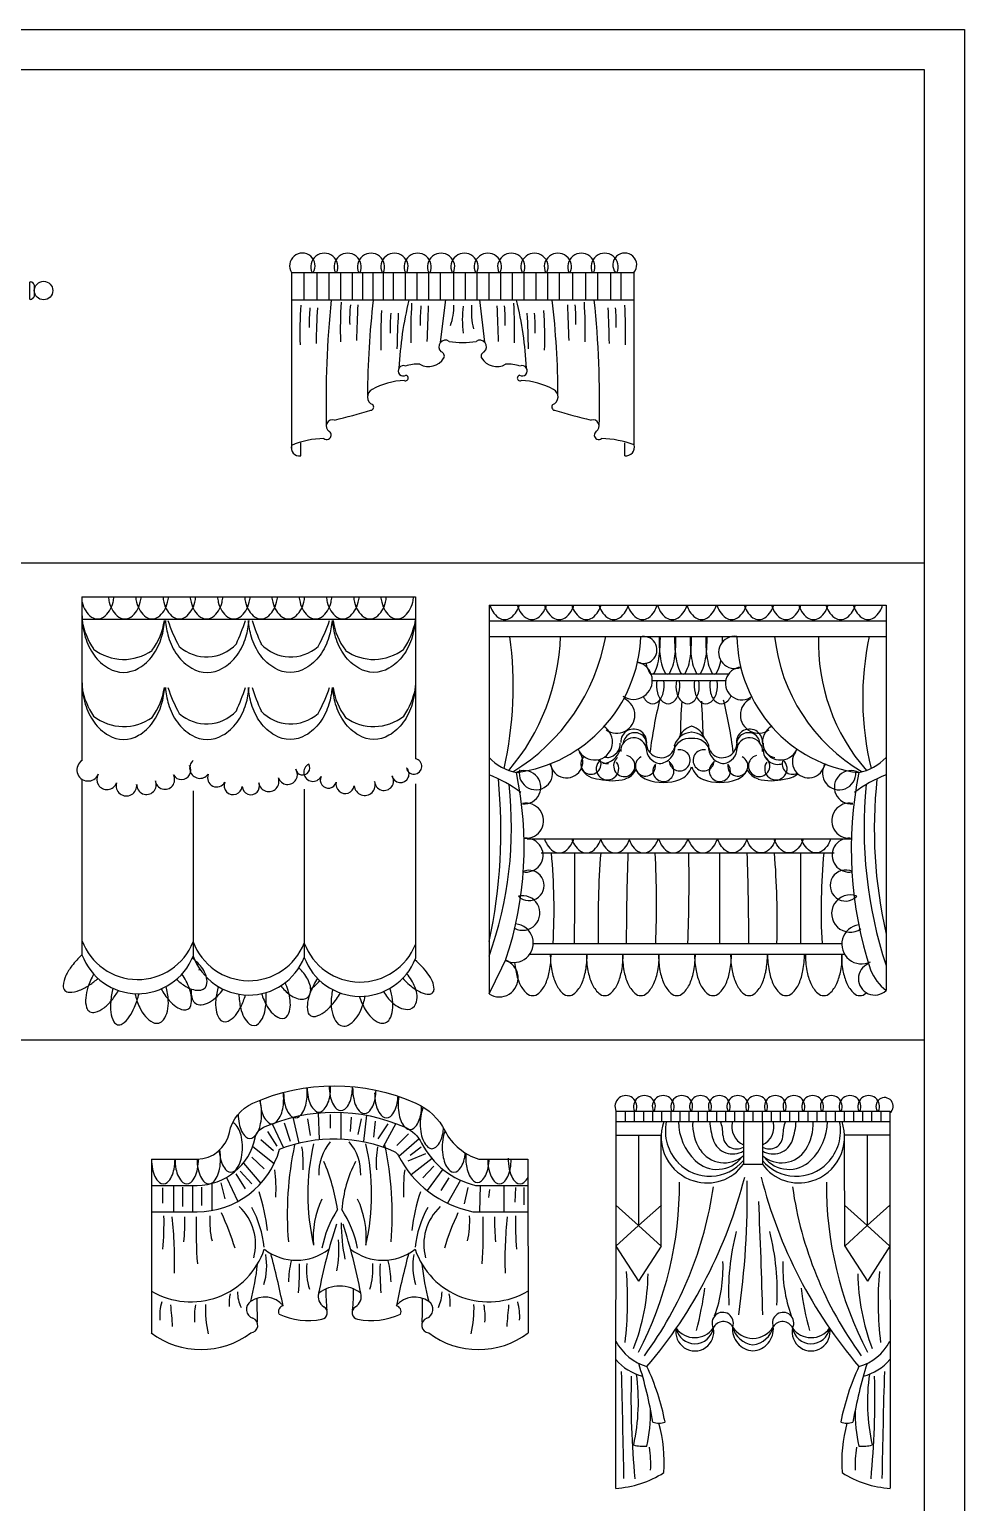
# Model space of a CAD drawing. Header units: inches. Extents: x 10 to 52.5, y 12.6 to 37.4.
# Drawn here: x 44.69 to 52.53, y 25.02 to 37.37 of the extents above; entities that cross this region are included whole.
import ezdxf

# ---------------------------------------------------------------- set-up
doc = ezdxf.new("R2010")
doc.units = ezdxf.units.IN
doc.header["$MEASUREMENT"] = 0
for name, color, linetype in [('02', 2, 'Continuous'), ('4', 4, 'Continuous'), ('kadrbm', 4, 'Continuous')]:
    doc.layers.add(name, color=color, linetype=linetype)

# ---------------------------------------------------------------- blocks, each defined once
blk = doc.blocks.new('kadrbm')
at = {"layer": 'kadrbm', "color": 4}
blk.add_lwpolyline([(0, 0), (0, 24.797), (21, 24.797), (21, 0), (0, 0)], close=True, dxfattribs=at)
blk.add_lwpolyline([(20.663, 0.326), (20.663, 24.46), (0.337, 24.46), (0.337, 0.326), (20.663, 0.326)], dxfattribs=at)

msp = doc.modelspace()

# ---------------------------------------------------------------- linework, layer by layer
at = {"layer": '02'}
for p, q in [((46.987, 35.335), (46.987, 35.105)), ((47.097, 35.335), (47.097, 35.105)), ((47.196, 35.335), (47.196, 35.105)), ((47.294, 35.335), (47.294, 35.105)), ((47.393, 35.335), (47.393, 35.105)), ((47.479, 35.335), (47.479, 35.105)), ((47.565, 35.335), (47.565, 35.105)), ((47.651, 35.335), (47.651, 35.105)), ((47.737, 35.335), (47.737, 35.105)), ((47.836, 35.335), (47.836, 35.105)), ((47.934, 35.335), (47.934, 35.105)), ((48.033, 35.335), (48.033, 35.105)), ((48.131, 35.335), (48.131, 35.105)), ((48.242, 35.335), (48.242, 35.105)), ((48.341, 35.335), (48.341, 35.105)), ((48.439, 35.335), (48.439, 35.105)), ((48.538, 35.335), (48.538, 35.105)), ((48.636, 35.335), (48.636, 35.105)), ((48.734, 35.335), (48.734, 35.105)), ((48.833, 35.335), (48.833, 35.105)), ((48.931, 35.335), (48.931, 35.105)), ((49.03, 35.335), (49.03, 35.105)), ((49.128, 35.335), (49.128, 35.105)), ((49.239, 35.335), (49.239, 35.105)), ((49.35, 35.335), (49.35, 35.105)), ((49.448, 35.335), (49.448, 35.105)), ((49.559, 35.335), (49.559, 35.105)), ((49.645, 35.335), (49.645, 35.105)), ((44.687, 35.258), (44.687, 35.108)), ((44.722, 35.24), (44.706, 35.254)), ((44.726, 35.231), (44.726, 35.135)), ((44.722, 35.126), (44.706, 35.112)), ((46.884, 35.105), (49.755, 35.105)), ((48.134, 34.75), (48.177, 35.105)), ((48.505, 34.75), (48.462, 35.105)), ((45.127, 32.43), (47.923, 32.43)), ((48.541, 32.414), (51.869, 32.414)), ((48.541, 32.284), (51.869, 32.284)), ((49.904, 31.914), (50.524, 31.914)), ((46.059, 30.99), (46.059, 29.604)), ((46.991, 31.004), (46.991, 29.593)), ((48.859, 30.588), (51.578, 30.588)), ((48.976, 30.469), (51.434, 30.469)), ((50.471, 30.469), (50.471, 29.708)), ((48.883, 29.621), (51.52, 29.621)), ((47.108, 28.288), (47.117, 28.066)), ((47.298, 28.293), (47.298, 28.072)), ((49.68, 28.303), (49.68, 28.216)), ((49.757, 28.303), (49.757, 28.216)), ((49.834, 28.303), (49.834, 28.216)), ((49.91, 28.303), (49.91, 28.216)), ((49.987, 28.303), (49.987, 28.216)), ((50.063, 28.303), (50.063, 28.216)), ((50.14, 28.303), (50.14, 28.216)), ((50.216, 28.303), (50.216, 28.216)), ((50.293, 28.303), (50.293, 28.216)), ((50.37, 28.303), (50.37, 28.216)), ((50.446, 28.303), (50.446, 28.216)), ((50.523, 28.303), (50.523, 28.216)), ((50.599, 28.303), (50.599, 28.216)), ((50.676, 28.303), (50.676, 28.216)), ((50.752, 28.303), (50.752, 28.216)), ((50.829, 28.303), (50.829, 28.216)), ((50.906, 28.303), (50.906, 28.216)), ((50.982, 28.303), (50.982, 28.216)), ((51.059, 28.303), (51.059, 28.216)), ((51.135, 28.303), (51.135, 28.216)), ((51.212, 28.303), (51.212, 28.216)), ((51.288, 28.303), (51.288, 28.216)), ((51.365, 28.303), (51.365, 28.216)), ((51.442, 28.303), (51.442, 28.216)), ((51.518, 28.303), (51.518, 28.216)), ((51.595, 28.303), (51.595, 28.216)), ((51.671, 28.303), (51.671, 28.216)), ((51.748, 28.303), (51.748, 28.216)), ((51.824, 28.303), (51.824, 28.216)), ((46.722, 28.198), (46.816, 27.996)), ((46.823, 28.204), (46.872, 28.051)), ((46.895, 28.252), (46.945, 28.036)), ((47.019, 28.239), (47.04, 28.1)), ((47.208, 28.274), (47.208, 28.162)), ((47.383, 28.253), (47.376, 28.134)), ((47.467, 28.239), (47.439, 28.107)), ((47.513, 28.269), (47.488, 28.048)), ((47.586, 28.218), (47.572, 28.086)), ((47.691, 28.197), (47.607, 28.072)), ((47.759, 28.199), (47.651, 28.003)), ((49.604, 28.216), (51.901, 28.216)), ((50.673, 28.216), (50.673, 27.859)), ((50.832, 28.216), (50.832, 27.859)), ((46.627, 28.065), (46.732, 27.974)), ((46.683, 28.134), (46.76, 28.009)), ((47.866, 28.113), (47.768, 28.016)), ((47.954, 28.071), (47.784, 27.922)), ((49.604, 28.102), (49.984, 28.102)), ((49.794, 28.102), (49.794, 27.344)), ((49.983, 27.171), (49.984, 28.102)), ((51.522, 27.171), (51.521, 28.102)), ((51.901, 28.102), (51.521, 28.102)), ((51.711, 28.102), (51.711, 27.344)), ((46.55, 27.918), (46.655, 27.82)), ((46.559, 28.008), (46.738, 27.864)), ((48.006, 27.946), (47.859, 27.883)), ((47.971, 28.002), (47.88, 27.932)), ((46.452, 27.799), (46.55, 27.694)), ((46.48, 27.867), (46.627, 27.698)), ((48.062, 27.905), (47.886, 27.77)), ((48.076, 27.841), (47.985, 27.743)), ((48.152, 27.817), (48.02, 27.639)), ((50.673, 27.859), (50.832, 27.859)), ((45.895, 27.681), (45.895, 27.46)), ((46.055, 27.681), (46.055, 27.46)), ((46.215, 27.696), (46.215, 27.47)), ((46.291, 27.701), (46.326, 27.568)), ((46.34, 27.748), (46.433, 27.546)), ((46.417, 27.778), (46.494, 27.652)), ((48.204, 27.745), (48.136, 27.639)), ((48.301, 27.724), (48.192, 27.531)), ((48.465, 27.681), (48.459, 27.46)), ((48.664, 27.681), (48.664, 27.46)), ((45.801, 27.659), (45.801, 27.533)), ((45.969, 27.666), (45.969, 27.505)), ((46.13, 27.666), (46.13, 27.512)), ((48.362, 27.662), (48.332, 27.526)), ((48.544, 27.647), (48.536, 27.579)), ((48.763, 27.662), (48.756, 27.541)), ((48.831, 27.662), (48.831, 27.518)), ((49.794, 27.344), (49.604, 27.516)), ((49.794, 27.344), (49.985, 27.515)), ((51.711, 27.344), (51.52, 27.515)), ((51.711, 27.344), (51.901, 27.516)), ((49.794, 27.344), (49.604, 27.172)), ((49.794, 27.344), (49.983, 27.171)), ((51.711, 27.344), (51.522, 27.171)), ((51.711, 27.344), (51.901, 27.172)), ((49.604, 27.172), (49.793, 26.879)), ((49.983, 27.171), (49.793, 26.879)), ((51.522, 27.171), (51.712, 26.879)), ((51.901, 27.172), (51.712, 26.879))]:
    msp.add_line(p, q, dxfattribs=at)
for points in [[(45.308, 32.446, 0.106996), (45.358, 32.499, 0.07478), (45.388, 32.57, 0.029546), (45.396, 32.615, 0.024754)], [(45.348, 32.615, 0.029546), (45.356, 32.57, 0.07478), (45.386, 32.499, 0.106996), (45.436, 32.446, 0.309503), (45.536, 32.446)], [(45.536, 32.446, 0.106996), (45.586, 32.499, 0.07478), (45.616, 32.57, 0.029546), (45.624, 32.615, 0.024754)], [(45.576, 32.615, 0.029546), (45.585, 32.57, 0.07478), (45.615, 32.499, 0.106996), (45.665, 32.446, 0.309503), (45.764, 32.446)], [(45.764, 32.446, 0.106996), (45.815, 32.499, 0.07478), (45.844, 32.57, 0.029546), (45.853, 32.615, 0.024754)], [(45.805, 32.615, 0.029546), (45.813, 32.57, 0.07478), (45.843, 32.499, 0.106996), (45.893, 32.446, 0.309503), (45.993, 32.446)], [(45.993, 32.446, 0.106996), (46.043, 32.499, 0.07478), (46.073, 32.57, 0.029546), (46.081, 32.615, 0.024754)], [(46.033, 32.615, 0.029546), (46.042, 32.57, 0.07478), (46.071, 32.499, 0.106996), (46.122, 32.446, 0.309503), (46.221, 32.446)], [(46.221, 32.446, 0.106996), (46.271, 32.499, 0.07478), (46.301, 32.57, 0.029546), (46.31, 32.615, 0.024754)], [(46.262, 32.615, 0.029546), (46.27, 32.57, 0.07478), (46.3, 32.499, 0.106996), (46.35, 32.446, 0.309503), (46.45, 32.446)], [(46.45, 32.446, 0.106996), (46.5, 32.499, 0.07478), (46.53, 32.57, 0.029546), (46.538, 32.615, 0.024754)], [(46.49, 32.615, 0.029546), (46.498, 32.57, 0.07478), (46.528, 32.499, 0.106996), (46.578, 32.446, 0.309503), (46.678, 32.446)], [(46.678, 32.446, 0.106996), (46.728, 32.499, 0.07478), (46.758, 32.57, 0.029546), (46.767, 32.615, 0.024754)], [(46.718, 32.615, 0.029546), (46.727, 32.57, 0.07478), (46.757, 32.499, 0.106996), (46.807, 32.446, 0.309503), (46.907, 32.446)], [(46.907, 32.446, 0.106996), (46.957, 32.499, 0.07478), (46.987, 32.57, 0.029546), (46.995, 32.615, 0.024754)], [(46.947, 32.615, 0.029546), (46.955, 32.57, 0.07478), (46.985, 32.499, 0.106996), (47.035, 32.446, 0.309503), (47.135, 32.446)], [(47.135, 32.446, 0.106996), (47.185, 32.499, 0.07478), (47.215, 32.57, 0.029546), (47.223, 32.615, 0.024754)], [(47.175, 32.615, 0.029546), (47.184, 32.57, 0.07478), (47.214, 32.499, 0.106996), (47.264, 32.446, 0.309503), (47.363, 32.446)], [(47.363, 32.446, 0.106996), (47.413, 32.499, 0.07478), (47.443, 32.57, 0.029546), (47.452, 32.615, 0.024754)], [(47.404, 32.615, 0.029546), (47.412, 32.57, 0.07478), (47.442, 32.499, 0.106996), (47.492, 32.446, 0.309503), (47.592, 32.446)], [(47.592, 32.446, 0.106996), (47.642, 32.499, 0.07478), (47.672, 32.57, 0.029546), (47.68, 32.615, 0.024754)], [(47.632, 32.615, 0.029546), (47.64, 32.57, 0.07478), (47.67, 32.499, 0.106996), (47.72, 32.446, 0.309503), (47.82, 32.446)], [(47.82, 32.446, 0.106996), (47.87, 32.499, 0.07478), (47.9, 32.57, 0.029546), (47.909, 32.615, 0.024754)], [(45.127, 32.573, 0.001819), (45.128, 32.57, 0.07478), (45.158, 32.499, 0.106996), (45.208, 32.446, 0.309503), (45.308, 32.446)], [(48.547, 32.545, 0.054167), (48.571, 32.494, 0.106996), (48.621, 32.441, 0.309503), (48.721, 32.441)], [(48.721, 32.441, 0.106996), (48.771, 32.494, 0.054167), (48.795, 32.545, 0.061469)], [(48.776, 32.545, 0.054167), (48.799, 32.494, 0.106996), (48.85, 32.441, 0.309503), (48.949, 32.441)], [(48.949, 32.441, 0.106996), (48.999, 32.494, 0.054167), (49.023, 32.545, 0.061469)], [(49.004, 32.545, 0.054167), (49.028, 32.494, 0.106996), (49.078, 32.441, 0.309503), (49.178, 32.441)], [(49.178, 32.441, 0.106996), (49.228, 32.494, 0.054167), (49.252, 32.545, 0.061469)], [(49.233, 32.545, 0.054167), (49.256, 32.494, 0.106996), (49.306, 32.441, 0.309503), (49.406, 32.441)], [(49.406, 32.441, 0.106996), (49.456, 32.494, 0.054167), (49.48, 32.545, 0.061469)], [(49.461, 32.545, 0.054167), (49.485, 32.494, 0.106996), (49.535, 32.441, 0.309503), (49.635, 32.441)], [(49.635, 32.441, 0.106996), (49.685, 32.494, 0.054167), (49.709, 32.545, 0.061469)], [(49.702, 32.545, 0.054167), (49.726, 32.494, 0.106996), (49.776, 32.441, 0.309503), (49.876, 32.441)], [(49.876, 32.441, 0.106996), (49.926, 32.494, 0.054167), (49.95, 32.545, 0.061469)], [(49.952, 32.545, 0.054167), (49.976, 32.494, 0.106996), (50.026, 32.441, 0.309503), (50.126, 32.441)], [(50.126, 32.441, 0.106996), (50.176, 32.494, 0.054167), (50.2, 32.545, 0.061469)], [(50.199, 32.545, 0.054167), (50.222, 32.494, 0.106996), (50.273, 32.441, 0.309503), (50.372, 32.441)], [(50.372, 32.441, 0.106996), (50.422, 32.494, 0.054167), (50.446, 32.545, 0.061469)], [(50.451, 32.545, 0.054167), (50.475, 32.494, 0.106996), (50.525, 32.441, 0.309503), (50.624, 32.441)], [(50.624, 32.441, 0.106996), (50.675, 32.494, 0.054167), (50.698, 32.545, 0.061469)], [(50.679, 32.545, 0.054167), (50.703, 32.494, 0.106996), (50.753, 32.441, 0.309503), (50.853, 32.441)], [(50.853, 32.441, 0.106996), (50.903, 32.494, 0.054167), (50.927, 32.545, 0.061469)], [(50.908, 32.545, 0.054167), (50.931, 32.494, 0.106996), (50.981, 32.441, 0.309503), (51.081, 32.441)], [(51.081, 32.441, 0.106996), (51.131, 32.494, 0.054167), (51.155, 32.545, 0.061469)], [(51.136, 32.545, 0.054167), (51.16, 32.494, 0.106996), (51.21, 32.441, 0.309503), (51.31, 32.441)], [(51.31, 32.441, 0.106996), (51.36, 32.494, 0.054167), (51.384, 32.545, 0.061469)], [(51.364, 32.545, 0.054167), (51.388, 32.494, 0.106996), (51.438, 32.441, 0.309503), (51.538, 32.441)], [(51.538, 32.441, 0.106996), (51.588, 32.494, 0.054167), (51.612, 32.545, 0.061469)], [(51.593, 32.545, 0.054167), (51.617, 32.494, 0.106996), (51.667, 32.441, 0.309503), (51.766, 32.441)], [(51.766, 32.441, 0.106996), (51.817, 32.494, 0.054167), (51.84, 32.545, 0.061469)], [(45.127, 32.472, 0.071781), (45.155, 32.278, 0.083148), (45.229, 32.126, 0.106698), (45.349, 32.017, 0.269853), (45.602, 32.017, 0.106698), (45.721, 32.126, 0.083148), (45.795, 32.278, 0.05185), (45.821, 32.418, 0.068388)], [(45.826, 32.418, 0.0526), (45.852, 32.279, 0.083931), (45.927, 32.126, 0.106539), (46.048, 32.017, 0.266254), (46.306, 32.017, 0.106539), (46.427, 32.126, 0.083931), (46.502, 32.279, 0.0526), (46.528, 32.418, 0.069486)], [(47.224, 32.418, -0.0526), (47.198, 32.279, -0.083931), (47.123, 32.126, -0.106539), (47.002, 32.017, -0.266254), (46.744, 32.017, -0.106539), (46.623, 32.126, -0.083931), (46.548, 32.279, -0.0526), (46.522, 32.418, -0.069486)], [(47.923, 32.472, -0.071781), (47.895, 32.278, -0.083148), (47.821, 32.126, -0.106698), (47.701, 32.017, -0.269853), (47.448, 32.017, -0.106698), (47.328, 32.126, -0.083148), (47.254, 32.278, -0.05185), (47.229, 32.418, -0.068388)], [(48.543, 32.284, 0.019624), (48.541, 32.23, 0.051133)], [(49.855, 32.059, 0.001691), (49.856, 32.055, 0.072722), (49.885, 31.98, 0.575235), (49.926, 31.98, 0.072722), (49.956, 32.055, 0.034249), (49.97, 32.141, 0.029338), (49.976, 32.284, 0.034249)], [(49.966, 32.284, 0.029338), (49.971, 32.141)], [(49.971, 32.141, 0.034249), (49.986, 32.055, 0.072722), (50.016, 31.98, 0.575235), (50.056, 31.98, 0.072722), (50.086, 32.055, 0.034249), (50.101, 32.141, 0.029338), (50.107, 32.284, 0.034249)], [(50.096, 32.284, 0.029338), (50.102, 32.141)], [(50.102, 32.141, 0.034249), (50.117, 32.055, 0.072722), (50.146, 31.98, 0.575235), (50.187, 31.98, 0.072722), (50.217, 32.055, 0.034249), (50.231, 32.141, 0.029338), (50.237, 32.284, 0.034249)], [(50.227, 32.284, 0.029338), (50.232, 32.141)], [(50.232, 32.141, 0.034249), (50.247, 32.055, 0.072722), (50.277, 31.98, 0.575235), (50.317, 31.98, 0.072722), (50.347, 32.055, 0.034249), (50.362, 32.141, 0.029338), (50.368, 32.284, 0.034249)], [(50.357, 32.284, 0.029338), (50.363, 32.141)], [(50.498, 32.238, 0.009362), (50.498, 32.284, 0.034249)], [(50.363, 32.141, 0.034249), (50.378, 32.055, 0.072722), (50.408, 31.98, 0.575235), (50.448, 31.98, 0.072722), (50.478, 32.055, 0.011196), (50.484, 32.083, 0.024869)], [(45.127, 31.91, 0.071781), (45.155, 31.716, 0.083148), (45.229, 31.564, 0.106698), (45.349, 31.455, 0.269853), (45.602, 31.455, 0.106698), (45.721, 31.564, 0.083148), (45.795, 31.716, 0.05185), (45.821, 31.856, 0.068388)], [(47.923, 31.91, -0.071781), (47.895, 31.716, -0.083148), (47.821, 31.564, -0.106698), (47.701, 31.455, -0.269853), (47.448, 31.455, -0.106698), (47.328, 31.564, -0.083148), (47.254, 31.716, -0.05185), (47.229, 31.856, -0.068388)], [(49.834, 31.778, 0.025104), (49.842, 31.763, 0.107177), (49.876, 31.729, 0.294269), (49.946, 31.729, 0.107177), (49.98, 31.763, 0.077931), (50.001, 31.81, 0.111834), (50.005, 31.914, 0.077931)], [(49.948, 31.914, 0.111834), (49.952, 31.81)], [(49.952, 31.81, 0.077931), (49.972, 31.763, 0.107177), (50.007, 31.729, 0.294269), (50.076, 31.729, 0.107177), (50.111, 31.763, 0.077931), (50.131, 31.81, 0.111834), (50.135, 31.914, 0.077931)], [(50.111, 31.914, 0.111834), (50.115, 31.81)], [(50.115, 31.81, 0.077931), (50.135, 31.763, 0.107177), (50.17, 31.729, 0.294269), (50.24, 31.729, 0.107177), (50.274, 31.763, 0.077931), (50.295, 31.81, 0.111834), (50.299, 31.914, 0.077931)], [(50.263, 31.914, 0.111834), (50.267, 31.81)], [(50.267, 31.81, 0.077931), (50.288, 31.763, 0.107177), (50.322, 31.729, 0.294269), (50.392, 31.729, 0.107177), (50.426, 31.763, 0.077931), (50.447, 31.81, 0.111834), (50.451, 31.914, 0.077931)], [(50.394, 31.914, 0.111834), (50.398, 31.81)], [(45.826, 31.856, 0.0526), (45.852, 31.716, 0.083931), (45.927, 31.564, 0.106539), (46.048, 31.455, 0.266254), (46.306, 31.455, 0.106539), (46.427, 31.564, 0.083931), (46.502, 31.716, 0.0526), (46.528, 31.856, 0.069486)], [(47.224, 31.856, -0.0526), (47.198, 31.716, -0.083931), (47.123, 31.564, -0.106539), (47.002, 31.455, -0.266254), (46.744, 31.455, -0.106539), (46.623, 31.564, -0.083931), (46.548, 31.716, -0.0526), (46.522, 31.856, -0.069486)], [(50.398, 31.81, 0.077931), (50.418, 31.763, 0.107177), (50.453, 31.729, 0.294269), (50.522, 31.729, 0.107177), (50.557, 31.763, 0.038512), (50.569, 31.786, 0.065152)], [(49.004, 30.588, 0.054167), (49.028, 30.537, 0.106996), (49.078, 30.484, 0.309503), (49.178, 30.484)], [(49.178, 30.484, 0.106996), (49.228, 30.537, 0.054167), (49.252, 30.588, 0.061469)], [(49.233, 30.588, 0.054167), (49.256, 30.537, 0.106996), (49.306, 30.484, 0.309503), (49.406, 30.484)], [(49.406, 30.484, 0.106996), (49.456, 30.537, 0.054167), (49.48, 30.588, 0.061469)], [(49.474, 30.588, 0.054167), (49.497, 30.537, 0.106996), (49.548, 30.484, 0.309503), (49.647, 30.484)], [(49.647, 30.484, 0.106996), (49.697, 30.537, 0.054167), (49.721, 30.588, 0.061469)], [(49.712, 30.588, 0.054167), (49.735, 30.537, 0.106996), (49.786, 30.484, 0.309503), (49.885, 30.484)], [(49.885, 30.484, 0.106996), (49.935, 30.537, 0.054167), (49.959, 30.588, 0.061469)], [(49.96, 30.588, 0.054167), (49.984, 30.537, 0.106996), (50.034, 30.484, 0.309503), (50.134, 30.484)], [(50.134, 30.484, 0.106996), (50.184, 30.537, 0.054167), (50.208, 30.588, 0.061469)], [(50.208, 30.588, 0.054167), (50.232, 30.537, 0.106996), (50.282, 30.484, 0.309503), (50.382, 30.484)], [(50.382, 30.484, 0.106996), (50.432, 30.537, 0.054167), (50.456, 30.588, 0.061469)], [(50.63, 30.484, -0.309503), (50.53, 30.484, -0.106996), (50.48, 30.537, -0.054167), (50.457, 30.588, -0.061469)], [(50.704, 30.588, -0.054167), (50.68, 30.537, -0.106996), (50.63, 30.484, -0.151213)], [(50.871, 30.484, -0.309503), (50.772, 30.484, -0.106996), (50.722, 30.537, -0.054167), (50.698, 30.588, -0.061469)], [(50.945, 30.588, -0.054167), (50.921, 30.537, -0.106996), (50.871, 30.484, -0.151213)], [(51.103, 30.484, -0.309503), (51.003, 30.484, -0.106996), (50.953, 30.537, -0.054167), (50.929, 30.588, -0.061469)], [(51.177, 30.588, -0.054167), (51.153, 30.537, -0.106996), (51.103, 30.484, -0.151213)], [(51.331, 30.484, -0.309503), (51.232, 30.484, -0.106996), (51.182, 30.537, -0.054167), (51.158, 30.588, -0.061469)], [(51.405, 30.588, -0.054167), (51.382, 30.537, -0.106996), (51.331, 30.484, -0.151213)], [(45.127, 29.615, 0.039623), (45.042, 29.521, 0.052467), (44.992, 29.44, 0.095699), (44.969, 29.355, 0.435272), (45.021, 29.3, 0.095699), (45.107, 29.317, 0.052467), (45.191, 29.362, 0.027805), (45.262, 29.416, 0.039623)], [(45.999, 29.348, 0.069086), (46.061, 29.322, 0.105789), (46.123, 29.319, 0.338279), (46.175, 29.376, 0.105789), (46.168, 29.437, 0.069086), (46.139, 29.497, 0.0832), (46.052, 29.587, 0.069086)], [(47.909, 29.335, 0.053239), (47.972, 29.299, 0.096391), (48.037, 29.284, 0.430229), (48.079, 29.326, 0.096391), (48.065, 29.391, 0.053239), (48.028, 29.455, 0.067384), (47.918, 29.571, 0.053239)], [(48.754, 29.551, 0.021893), (48.764, 29.481, 0.058523), (48.796, 29.375, 0.100535), (48.855, 29.292, 0.397254), (48.957, 29.292, 0.100535), (49.015, 29.375, 0.058523), (49.048, 29.481, 0.043822), (49.06, 29.621, 0.045006)], [(49.053, 29.621, 0.043822), (49.066, 29.481, 0.058523), (49.099, 29.375, 0.100535), (49.157, 29.292, 0.397254), (49.259, 29.292, 0.100535), (49.318, 29.375, 0.058523), (49.35, 29.481, 0.043822), (49.363, 29.621, 0.045006)], [(49.356, 29.621, 0.043822), (49.369, 29.481, 0.058523), (49.401, 29.375, 0.100535), (49.46, 29.292, 0.397254), (49.561, 29.292, 0.100535), (49.62, 29.375, 0.058523), (49.652, 29.481, 0.043822), (49.665, 29.621, 0.045006)], [(49.658, 29.621, 0.043822), (49.671, 29.481, 0.058523), (49.703, 29.375, 0.100535), (49.762, 29.292, 0.397254), (49.864, 29.292, 0.100535), (49.922, 29.375, 0.058523), (49.955, 29.481, 0.043822), (49.968, 29.621, 0.045006)], [(49.961, 29.621, 0.043822), (49.973, 29.481, 0.058523), (50.006, 29.375, 0.100535), (50.064, 29.292, 0.397254), (50.166, 29.292, 0.100535), (50.225, 29.375, 0.058523), (50.257, 29.481, 0.043822), (50.27, 29.621, 0.045006)], [(50.263, 29.621, 0.043822), (50.276, 29.481, 0.058523), (50.308, 29.375, 0.100535), (50.367, 29.292, 0.397254), (50.469, 29.292, 0.100535), (50.527, 29.375, 0.058523), (50.56, 29.481, 0.043822), (50.573, 29.621, 0.045006)], [(50.565, 29.621, 0.043822), (50.578, 29.481, 0.058523), (50.611, 29.375, 0.100535), (50.669, 29.292, 0.397254), (50.771, 29.292, 0.100535), (50.83, 29.375, 0.058523), (50.862, 29.481, 0.043822), (50.875, 29.621, 0.045006)], [(50.875, 29.621, 0.043822), (50.888, 29.481, 0.058523), (50.92, 29.375, 0.100535), (50.979, 29.292, 0.397254), (51.081, 29.292, 0.100535), (51.139, 29.375, 0.058523), (51.172, 29.481, 0.043822), (51.185, 29.621, 0.045006)], [(51.192, 29.621, 0.043822), (51.205, 29.481, 0.058523), (51.237, 29.375, 0.100535), (51.296, 29.292, 0.397254), (51.398, 29.292, 0.100535), (51.456, 29.375, 0.058523), (51.489, 29.481, 0.043822), (51.502, 29.621, 0.045006)], [(51.494, 29.621, 0.043822), (51.507, 29.481, 0.058523), (51.54, 29.375, 0.100535), (51.598, 29.292, 0.397254), (51.7, 29.292, 0.005695), (51.704, 29.296, 0.058523)], [(45.225, 29.452, 0.044079), (45.177, 29.343)], [(45.859, 29.231, 0.059436), (45.915, 29.18, 0.101147), (45.978, 29.152, 0.391814), (46.039, 29.188, 0.101147), (46.045, 29.257, 0.059436), (46.028, 29.331, 0.064465), (45.965, 29.453, 0.059436)], [(45.92, 29.409, 0.066171), (45.999, 29.348)], [(46.114, 29.496, 0.007723), (46.106, 29.484, 0.053722)], [(46.871, 29.279, 0.070739), (46.926, 29.25, 0.106256), (46.985, 29.242, 0.329738), (47.041, 29.291, 0.106256), (47.042, 29.35, 0.070739), (47.02, 29.409, 0.089274), (46.945, 29.505, 0.070739)], [(47.102, 29.417, 0.044706), (47.043, 29.303)], [(47.73, 29.212, 0.072168), (47.79, 29.172, 0.106582), (47.855, 29.156, 0.322487), (47.927, 29.205, 0.106582), (47.936, 29.272, 0.072168), (47.92, 29.341, 0.089956), (47.85, 29.456, 0.072168)], [(47.816, 29.418, 0.051976), (47.909, 29.335)], [(45.177, 29.343, 0.05723), (45.158, 29.254, 0.099617), (45.166, 29.171, 0.405081), (45.237, 29.132, 0.099617), (45.312, 29.17, 0.05723), (45.377, 29.234, 0.036663), (45.433, 29.315, 0.043831)], [(45.386, 29.334, 0.035965), (45.368, 29.223, 0.05162), (45.369, 29.132, 0.094913), (45.395, 29.052, 0.44088), (45.464, 29.035, 0.094913), (45.523, 29.094, 0.05162), (45.567, 29.174, 0.038769), (45.606, 29.288, 0.038893)], [(45.571, 29.289, 0.054628), (45.611, 29.172)], [(45.611, 29.172, 0.063463), (45.659, 29.097, 0.103486), (45.723, 29.047, 0.368643), (45.811, 29.069, 0.103486), (45.843, 29.143, 0.063463), (45.851, 29.232, 0.052126), (45.833, 29.349, 0.063463)], [(45.791, 29.329, 0.05555), (45.859, 29.231)], [(46.044, 29.327, 0.007975), (46.043, 29.318, 0.105277), (46.052, 29.244, 0.346266), (46.126, 29.196, 0.105277), (46.197, 29.218, 0.067568), (46.261, 29.266, 0.042663), (46.312, 29.326, 0.053722)], [(46.249, 29.236, 0.059226), (46.251, 29.152, 0.101009), (46.277, 29.08, 0.393057), (46.352, 29.058, 0.101009), (46.413, 29.106, 0.059226), (46.458, 29.176, 0.045652), (46.498, 29.278, 0.059226)], [(46.271, 29.348, 0.047903), (46.249, 29.236)], [(46.443, 29.285, 0.054463), (46.458, 29.165)], [(46.458, 29.165, 0.060151), (46.485, 29.091, 0.101605), (46.531, 29.034, 0.387604), (46.607, 29.037, 0.101605), (46.647, 29.098, 0.060151), (46.667, 29.175, 0.055857), (46.67, 29.299, 0.060151)], [(46.632, 29.289, 0.05884), (46.681, 29.18)], [(46.681, 29.18, 0.061326), (46.727, 29.121, 0.102318), (46.785, 29.083, 0.380777), (46.854, 29.109, 0.102318), (46.873, 29.175, 0.061326), (46.87, 29.25, 0.067519), (46.83, 29.38, 0.061326)], [(46.795, 29.355, 0.078681), (46.871, 29.279)], [(47.043, 29.303, 0.054062), (47.019, 29.218, 0.097104), (47.021, 29.136, 0.42492), (47.084, 29.098, 0.097104), (47.157, 29.133, 0.054062), (47.222, 29.194, 0.043531), (47.295, 29.294, 0.054062)], [(47.044, 29.329, 0.036143), (47.076, 29.352, 0.036611), (47.122, 29.398, 0.052532)], [(47.229, 29.323, 0.058176), (47.216, 29.201)], [(47.501, 29.156, 0.063925), (47.554, 29.088, 0.103718), (47.621, 29.045, 0.366062), (47.706, 29.074, 0.103718), (47.731, 29.15, 0.063925), (47.731, 29.236, 0.045468), (47.708, 29.334, 0.050099)], [(47.655, 29.307, 0.081102), (47.73, 29.212)], [(47.216, 29.201, 0.066146), (47.229, 29.115, 0.104724), (47.266, 29.043, 0.353885), (47.359, 29.025, 0.104724), (47.421, 29.076, 0.066146), (47.466, 29.151, 0.058164), (47.501, 29.268, 0.066146)], [(47.451, 29.267, 0.055118), (47.501, 29.156)], [(46.621, 28.396, 0.042126), (46.629, 28.322, 0.06197), (46.65, 28.259, 0.102687), (46.687, 28.21, 0.377081), (46.752, 28.21, 0.102687), (46.789, 28.259, 0.06197), (46.81, 28.322, 0.078543), (46.815, 28.46, 0.06197)], [(46.818, 28.456, 0.04822), (46.826, 28.371, 0.06197), (46.847, 28.308, 0.102687), (46.884, 28.259, 0.377081), (46.949, 28.259, 0.102687), (46.986, 28.308, 0.06197), (47.007, 28.371, 0.073165), (47.013, 28.5, 0.06197)], [(47.015, 28.5, 0.045408), (47.023, 28.42, 0.06197), (47.044, 28.357, 0.102687), (47.081, 28.308, 0.377081), (47.146, 28.308, 0.102687), (47.183, 28.357, 0.06197), (47.204, 28.42, 0.054066), (47.212, 28.515, 0.06197)], [(47.2, 28.515, 0.046947), (47.208, 28.432, 0.06197), (47.228, 28.369, 0.102687), (47.265, 28.32, 0.377081), (47.331, 28.32, 0.102687), (47.368, 28.369, 0.06197), (47.388, 28.432, 0.043251), (47.396, 28.508, 0.04822)], [(47.397, 28.492, 0.04822), (47.405, 28.408, 0.06197), (47.425, 28.345, 0.102687), (47.462, 28.296, 0.377081), (47.528, 28.296, 0.102687), (47.565, 28.345, 0.06197), (47.585, 28.408, 0.040151), (47.593, 28.478, 0.04822)], [(47.581, 28.456, 0.04822), (47.589, 28.371, 0.06197), (47.61, 28.308, 0.102687), (47.647, 28.259, 0.377081), (47.713, 28.259, 0.102687), (47.749, 28.308, 0.06197), (47.77, 28.371, 0.032404), (47.777, 28.428, 0.04822)], [(47.783, 28.426, 0.08717), (47.786, 28.272)], [(45.71, 27.681), (46.092, 27.681, 0.35664), (46.579, 28.08, -0.241977), (46.65, 28.168, -0.213486), (47.836, 28.168, -0.170895), (47.975, 28.035, 0.21994), (48.427, 27.681), (48.866, 27.681)], [(46.436, 28.277, 0.044403), (46.445, 28.199, 0.06197), (46.465, 28.136, 0.102687), (46.502, 28.087, 0.377081), (46.568, 28.087, 0.102687), (46.605, 28.136, 0.06197), (46.625, 28.199, 0.096664), (46.625, 28.368, 0.025338), (46.619, 28.395, 0.102687)], [(47.786, 28.272, 0.06197), (47.807, 28.209, 0.102687), (47.844, 28.161, 0.377081), (47.91, 28.161, 0.102687), (47.946, 28.209, 0.06197), (47.967, 28.272, 0.040911), (47.975, 28.344, 0.04822)], [(47.988, 28.337, 0.053141), (47.971, 28.282, 0.096665), (47.971, 28.113)], [(46.277, 27.974, 0.032994), (46.285, 27.916, 0.06197), (46.305, 27.853, 0.102687), (46.342, 27.804, 0.377081), (46.408, 27.804, 0.102687), (46.445, 27.853, 0.06197), (46.465, 27.916, 0.096664), (46.465, 28.085, 0.06197), (46.445, 28.148, 0.102687), (46.408, 28.197, 0.098247), (46.391, 28.207, 0.182276)], [(45.71, 27.46), (46.092, 27.46, 0.336009), (46.784, 27.984, -0.203442), (47.745, 27.965, -0.170895), (47.778, 27.934, 0.227925), (48.403, 27.46), (48.866, 27.46)], [(47.971, 28.113, 0.06197), (47.992, 28.05, 0.102687), (48.028, 28.001, 0.377081), (48.094, 28.001, 0.102687), (48.131, 28.05, 0.06197), (48.152, 28.113, 0.027663), (48.158, 28.161, 0.04822)], [(48.171, 28.137, 0.050587), (48.156, 28.085, 0.096665), (48.156, 27.916)], [(46.092, 27.902, 0.04822), (46.1, 27.818, 0.06197), (46.121, 27.755, 0.102687), (46.157, 27.706, 0.377081), (46.223, 27.706, 0.102687), (46.26, 27.755, 0.06197), (46.281, 27.818, 0.091613), (46.282, 27.978, 0.06197)], [(48.156, 27.916, 0.06197), (48.176, 27.853, 0.102687), (48.213, 27.804, 0.377081), (48.279, 27.804, 0.102687), (48.316, 27.853, 0.06197), (48.336, 27.916, 0.0209), (48.342, 27.952, 0.04822)], [(48.346, 27.95, 0.06832), (48.353, 27.83)], [(45.71, 27.902, 0.04822), (45.718, 27.818, 0.06197), (45.739, 27.755, 0.102687), (45.776, 27.706, 0.377081), (45.842, 27.706, 0.102687), (45.878, 27.755, 0.06197), (45.899, 27.818, 0.04822), (45.907, 27.902, 0.04822)], [(45.907, 27.902, 0.04822), (45.915, 27.818, 0.06197), (45.936, 27.755, 0.102687), (45.973, 27.706, 0.377081), (46.039, 27.706, 0.102687), (46.075, 27.755, 0.06197), (46.096, 27.818, 0.048375), (46.104, 27.903, 0.06197)], [(48.353, 27.83, 0.06197), (48.373, 27.767, 0.102687), (48.41, 27.718, 0.377081), (48.476, 27.718, 0.102687), (48.513, 27.767, 0.06197), (48.533, 27.83, 0.041258), (48.541, 27.902, 0.04822)], [(48.529, 27.902, 0.04822), (48.537, 27.818, 0.06197), (48.558, 27.755, 0.102687), (48.595, 27.706, 0.377081), (48.66, 27.706, 0.102687), (48.697, 27.755, 0.06197), (48.718, 27.818, 0.04822), (48.726, 27.902, 0.04822)], [(48.701, 27.909, 0.051886), (48.71, 27.818)], [(48.71, 27.818, 0.06197), (48.73, 27.755, 0.102687), (48.767, 27.706, 0.377081), (48.833, 27.706, 0.088192), (48.866, 27.747, 0.06197)]]:
    msp.add_lwpolyline(points, format="xyb", dxfattribs=at)
msp.add_circle((44.805, 35.184), 0.0778, dxfattribs=at)
for centre, radius, start, end in [((46.975, 35.391), 0.107, 328.4024, 211.5976), ((47.159, 35.383), 0.114, 334.6887, 205.3113), ((47.355, 35.383), 0.114, 334.6887, 205.3113), ((47.551, 35.383), 0.114, 334.6887, 205.3113), ((47.747, 35.383), 0.114, 334.6887, 205.3113), ((47.942, 35.383), 0.114, 334.6887, 205.3113), ((48.138, 35.383), 0.114, 334.6887, 205.3113), ((48.334, 35.383), 0.114, 334.6887, 205.3113), ((48.53, 35.383), 0.114, 334.6887, 205.3113), ((48.726, 35.383), 0.114, 334.6887, 205.3113), ((48.921, 35.383), 0.114, 334.6887, 205.3113), ((49.117, 35.383), 0.114, 334.6887, 205.3113), ((49.313, 35.383), 0.114, 334.6887, 205.3113), ((49.509, 35.383), 0.114, 334.6887, 205.3113), ((49.678, 35.399), 0.1, 320.0851, 219.9149), ((44.698, 35.245), 0.0115, 49.9297, 180), ((44.714, 35.231), 0.0115, 0, 49.9297), ((44.698, 35.121), 0.0115, 180, 309.6336), ((44.714, 35.135), 0.0115, 309.6336, 0), ((55.52, 34.253), 8.347, 174.1446, 181.4063), ((51.285, 34.854), 3.992, 176.6553, 181.4328), ((54.735, 34.275), 7.214, 173.3957, 179.7613), ((50.815, 34.383), 3.034, 166.2488, 177.1514), ((45.824, 34.383), 3.034, 2.8486, 13.7512), ((41.904, 34.275), 7.214, 0.2387, 6.6043), ((45.354, 34.854), 3.992, 358.5672, 3.3447), ((41.119, 34.253), 8.347, 358.5937, 5.8554), ((50.946, 34.83), 3.992, 176.6553, 181.4328), ((48.365, 34.913), 1.333, 174.5081, 181.6691), ((60.441, 34.396), 13.356, 177.2337, 178.5191), ((48.704, 34.937), 1.333, 174.5081, 181.6691), ((60.78, 34.42), 13.356, 177.2337, 178.5191), ((51.624, 34.783), 3.992, 176.6553, 181.4328), ((49.043, 34.866), 1.333, 174.5081, 181.6691), ((61.119, 34.349), 13.356, 177.2337, 178.5191), ((51.876, 34.846), 3.992, 176.6553, 181.4328), ((49.296, 34.929), 1.333, 174.5081, 181.6691), ((61.371, 34.412), 13.356, 177.2337, 178.5191), ((47.787, 35.05), 0.458, 339.6584, 1.3951), ((49.195, 34.941), 0.879, 172.5798, 187.4202), ((49.046, 35.008), 0.654, 175.3341, 192.8466), ((35.268, 34.412), 13.356, 1.4809, 2.7663), ((47.343, 34.929), 1.333, 358.3309, 5.4919), ((44.762, 34.846), 3.992, 358.5672, 3.3447), ((35.52, 34.349), 13.356, 1.4809, 2.7663), ((47.595, 34.866), 1.333, 358.3309, 5.4919), ((45.015, 34.783), 3.992, 358.5672, 3.3447), ((35.859, 34.42), 13.356, 1.4809, 2.7663), ((47.935, 34.937), 1.333, 358.3309, 5.4919), ((36.198, 34.396), 13.356, 1.4809, 2.7663), ((48.274, 34.913), 1.333, 358.3309, 5.4919), ((45.693, 34.83), 3.992, 358.5672, 3.3447), ((48.817, 34.511), 0.0435, 239.2187, 113.6202), ((45.752, 32.536), 0.637, 190.9791, 214.1146), ((45.276, 32.494), 0.547, 323.3411, 351.9638), ((46.961, 32.775), 1.169, 197.7982, 209.4448), ((44.754, 32.973), 1.829, 335.7568, 342.3241), ((48.296, 32.973), 1.829, 197.6759, 204.2432), ((46.089, 32.775), 1.169, 330.5552, 342.2018), ((47.774, 32.494), 0.547, 188.0362, 216.6589), ((47.298, 32.536), 0.637, 325.8854, 349.0209), ((45.642, 31.863), 3.101, 347.2235, 7.7982), ((47.33, 32.337), 1.81, 319.4623, 358.3219), ((47.865, 32.585), 1.681, 301.3502, 349.6699), ((49.834, 32.171), 0.114, 244.3083, 93.8148), ((50.6, 32.15), 0.135, 82.3715, 292.0618), ((52.428, 32.447), 1.503, 186.2388, 239.7017), ((52.917, 32.227), 1.615, 177.9767, 221.3138), ((54.18, 31.765), 2.507, 168.0468, 193.5557), ((45.477, 32.499), 0.408, 231.8404, 305.6153), ((46.171, 32.451), 0.339, 227.6279, 317.5738), ((46.878, 32.451), 0.339, 222.4262, 312.3721), ((47.573, 32.499), 0.408, 234.3847, 308.1596), ((49.751, 31.914), 0.158, 236.1509, 77.6493), ((50.659, 31.889), 0.137, 93.5744, 309.6095), ((45.752, 31.973), 0.637, 190.9791, 214.1146), ((45.276, 31.932), 0.547, 323.3411, 351.9638), ((46.961, 32.213), 1.169, 197.7982, 209.4448), ((44.754, 32.411), 1.829, 335.7568, 342.3241), ((48.296, 32.411), 1.829, 197.6759, 204.2432), ((46.089, 32.213), 1.169, 330.5552, 342.2018), ((47.774, 31.932), 0.547, 188.0362, 216.6589), ((47.298, 31.973), 0.637, 325.8854, 349.0209), ((49.611, 31.624), 0.152, 233.999, 63.8858), ((53.678, 30.839), 3.818, 166.1882, 172.9027), ((46.799, 30.839), 3.818, 7.0973, 13.8118), ((50.799, 31.624), 0.152, 116.1142, 306.001), ((46.171, 31.889), 0.339, 227.6279, 317.5738), ((46.878, 31.889), 0.339, 222.4262, 312.3721), ((57.393, 31.285), 7.252, 176.4023, 178.6609), ((43.085, 31.285), 7.252, 1.3391, 3.5977), ((45.477, 31.937), 0.408, 231.8404, 305.6153), ((47.573, 31.937), 0.408, 234.3847, 308.1596), ((49.425, 31.399), 0.151, 203.7169, 60.6011), ((49.753, 31.398), 0.109, 350.1153, 182.4121), ((50.279, 31.38), 0.156, 105.3925, 162.5286), ((50.199, 31.38), 0.156, 17.4714, 74.6075), ((50.724, 31.398), 0.109, 357.5879, 189.8847), ((50.984, 31.399), 0.151, 119.3989, 336.2831), ((49.525, 31.383), 0.114, 278.0222, 3.3611), ((49.753, 31.325), 0.109, 4.1543, 182.4121), ((49.763, 31.379), 0.098, 342.0666, 172.9858), ((49.981, 31.388), 0.121, 184.3456, 327.7021), ((50.221, 31.285), 0.143, 83.2541, 164.1408), ((50.244, 31.324), 0.156, 92.5902, 162.5286), ((50.233, 31.324), 0.156, 17.4714, 87.4098), ((50.257, 31.285), 0.143, 15.8592, 96.7459), ((50.496, 31.388), 0.121, 212.2979, 355.6544), ((50.724, 31.325), 0.109, 357.5879, 175.8457), ((50.714, 31.379), 0.098, 7.0142, 197.9334), ((50.952, 31.383), 0.114, 176.6389, 261.9778), ((48.855, 31.566), 0.432, 223.2842, 258.4996), ((49.19, 31.234), 0.136, 188.4287, 36.3882), ((49.394, 31.213), 0.0851, 131.8188, 23.7678), ((49.538, 31.343), 0.125, 227.921, 271.5504), ((49.485, 31.377), 0.159, 273.003, 345.7553), ((49.538, 31.395), 0.125, 256.6577, 271.5504), ((49.674, 31.198), 0.0896, 128.6714, 76.3698), ((49.851, 31.197), 0.0843, 115.6256, 8.0494), ((49.991, 31.35), 0.134, 180.4937, 259.1555), ((49.959, 31.356), 0.138, 272.6177, 6.1415), ((50.138, 31.245), 0.0886, 184.505, 100.0691), ((50.339, 31.245), 0.0886, 79.9309, 355.495), ((50.518, 31.356), 0.138, 173.8585, 267.3823), ((50.487, 31.35), 0.134, 280.8445, 359.5063), ((50.626, 31.197), 0.0843, 171.9506, 64.3744), ((50.804, 31.198), 0.0896, 103.6302, 51.3286), ((50.961, 31.334), 0.123, 178.1879, 289.2223), ((51.219, 31.234), 0.136, 143.6118, 351.5713), ((51.554, 31.566), 0.432, 281.5004, 316.7158), ((45.336, 31.084), 0.0845, 148.2641, 340.484), ((45.962, 31.161), 0.0775, 209.7173, 31.4073), ((46.116, 31.18), 0.0862, 132.4165, 323.3468), ((46.257, 31.099), 0.0774, 157.883, 331.0271), ((46.851, 31.125), 0.082, 199.168, 33.9311), ((46.978, 31.182), 0.0596, 190.6435, 31.8314), ((47.063, 31.145), 0.0767, 116.9009, 333.1378), ((47.797, 31.131), 0.0723, 191.8931, 45.6958), ((48.834, 31.019), 0.14, 264.33, 117.8716), ((48.933, 31.138), 0.14, 168.9758, 34.059), ((49.467, 31.27), 0.182, 211.6697, 268.9339), ((49.533, 31.175), 0.094, 130.1398, 35.6196), ((49.629, 31.241), 0.161, 289.001, 332.1634), ((49.916, 31.234), 0.159, 205.5177, 250.2456), ((50.002, 31.156), 0.0884, 139.7921, 57.0507), ((50.076, 31.24), 0.169, 292.4032, 343.0864), ((50.401, 31.24), 0.169, 196.9136, 247.5968), ((50.475, 31.156), 0.0884, 122.9493, 40.2079), ((50.562, 31.234), 0.159, 289.7544, 334.4823), ((50.848, 31.241), 0.161, 207.8366, 250.999), ((50.945, 31.175), 0.094, 144.3804, 49.8602), ((51.083, 31.213), 0.0851, 156.2322, 298.4755), ((51.01, 31.27), 0.182, 271.0661, 310.8269), ((51.476, 31.138), 0.14, 145.941, 2.9165), ((51.575, 31.019), 0.14, 62.1284, 275.67), ((45.499, 31.033), 0.0867, 164.9448, 6.8894), ((45.668, 31.041), 0.0823, 178.1908, 23.5659), ((45.823, 31.083), 0.0811, 186.7179, 28.749), ((46.395, 31.033), 0.0758, 157.6507, 354.295), ((46.543, 31.029), 0.0724, 182.6019, 21.9116), ((46.694, 31.068), 0.085, 188.4501, 20.6), ((47.193, 31.08), 0.0684, 154.1487, 344.1681), ((47.334, 31.044), 0.0774, 166.3374, 351.0576), ((47.498, 31.038), 0.0877, 184.042, 20.1317), ((47.66, 31.072), 0.0795, 183.1246, 33.7221), ((48.137, 30.092), 1.108, 52.8764, 68.6381), ((44.173, 30.656), 4.466, 347.9704, 5.5735), ((45.538, 30.682), 3.19, 340.2415, 6.4727), ((49.573, 31.506), 0.432, 255.353, 284.647), ((50.001, 31.447), 0.388, 248.9898, 291.0102), ((50.476, 31.447), 0.388, 248.9898, 291.0102), ((50.905, 31.506), 0.432, 255.353, 284.647), ((52.272, 30.092), 1.108, 111.3619, 127.1236), ((55.4, 30.682), 3.716, 174.4488, 198.1496), ((55.716, 30.669), 3.946, 173.8719, 192.8943), ((48.85, 30.739), 0.147, 266.0979, 101.6521), ((51.56, 30.739), 0.147, 78.3479, 273.9021), ((48.851, 30.45), 0.142, 258.3252, 94.4964), ((51.558, 30.45), 0.142, 85.5036, 281.6748), ((43.987, 29.992), 5.098, 356.805, 5.3666), ((8.878, 30.17), 40.381, 359.3445, 0.4241), ((57.044, 29.886), 7.59, 175.5937, 181.3417), ((77.897, 29.588), 28.207, 178.2113, 179.7571), ((41.88, 30.038), 8.064, 357.6547, 3.0628), ((34.536, 30.246), 15.681, 358.0337, 0.8142), ((22.512, 29.588), 28.207, 0.2429, 1.7887), ((43.366, 29.886), 7.59, 358.6583, 4.4063), ((91.531, 30.17), 40.381, 179.5759, 180.6555), ((56.422, 29.992), 5.098, 174.6334, 183.195), ((48.875, 30.196), 0.127, 225.6989, 114.3266), ((51.53, 30.195), 0.13, 63.7284, 316.2461), ((48.822, 29.965), 0.145, 242.3091, 104.5379), ((51.568, 29.96), 0.156, 69.1746, 305.0106), ((48.749, 29.712), 0.162, 243.5635, 85.0039), ((51.663, 29.703), 0.165, 98.3059, 297.0083), ((45.595, 29.906), 0.499, 200.1807, 338.4826), ((46.527, 29.896), 0.499, 200.1807, 338.4826), ((47.459, 29.885), 0.499, 200.1807, 338.4826), ((48.626, 29.419), 0.158, 236.9584, 71.1904), ((51.774, 29.414), 0.137, 112.4982, 313.9264), ((49.687, 28.342), 0.0914, 334.6887, 205.3113), ((49.843, 28.342), 0.0914, 334.6887, 205.3113), ((50, 28.342), 0.0914, 334.6887, 205.3113), ((50.156, 28.342), 0.0914, 334.6887, 205.3113), ((50.313, 28.342), 0.0914, 334.6887, 205.3113), ((50.47, 28.342), 0.0914, 334.6887, 205.3113), ((50.626, 28.342), 0.0914, 334.6887, 205.3113), ((50.783, 28.342), 0.0914, 334.6887, 205.3113), ((50.94, 28.342), 0.0914, 334.6887, 205.3113), ((51.096, 28.342), 0.0914, 334.6887, 205.3113), ((51.253, 28.342), 0.0914, 334.6887, 205.3113), ((51.409, 28.342), 0.0914, 334.6887, 205.3113), ((51.566, 28.342), 0.0914, 334.6887, 205.3113), ((51.723, 28.342), 0.0914, 334.6887, 205.3113), ((51.856, 28.345), 0.0724, 308.7979, 215.4177), ((50.37, 28.088), 0.387, 160.7306, 253.1384), ((50.404, 28.138), 0.386, 168.4201, 224.1572), ((50.594, 28.225), 0.467, 181.1213, 225.8435), ((50.635, 28.19), 0.388, 176.25, 212.7075), ((50.988, 28.253), 0.599, 183.5917, 198.673), ((50.192, 28.106), 0.309, 359.2927, 20.8678), ((50.74, 28.171), 0.164, 164.2201, 245.9164), ((50.765, 28.171), 0.164, 294.0836, 15.7799), ((51.313, 28.106), 0.309, 159.1322, 180.7073), ((50.517, 28.253), 0.599, 341.327, 356.4083), ((50.869, 28.19), 0.388, 327.2925, 3.75), ((50.911, 28.225), 0.467, 314.1565, 358.8787), ((51.134, 28.088), 0.387, 286.8616, 19.2694), ((51.101, 28.138), 0.386, 315.8428, 11.5799), ((47.517, 27.784), 0.405, 139.5666, 182.4513), ((47.059, 27.784), 0.405, 357.5487, 40.4334), ((50.583, 28.116), 0.172, 198.673, 301.7735), ((50.616, 28.101), 0.115, 179.2927, 299.8369), ((50.889, 28.101), 0.115, 240.1631, 0.7073), ((50.922, 28.116), 0.172, 238.2265, 341.327), ((49.664, 27.434), 2.816, 167.969, 184.6396), ((46.11, 27.868), 0.872, 356.258, 8.9532), ((48.966, 27.605), 1.945, 167.3868, 192.6132), ((45.61, 27.605), 1.945, 347.3868, 12.6132), ((48.466, 27.868), 0.872, 171.0468, 183.742), ((44.912, 27.434), 2.816, 355.3604, 12.031), ((50.451, 28.077), 0.262, 225.8435, 322.2944), ((50.513, 28.112), 0.242, 212.7075, 311.4971), ((50.992, 28.112), 0.242, 228.5029, 327.2925), ((51.054, 28.077), 0.262, 217.7056, 314.1565), ((45.61, 27.653), 1.144, 356.4879, 7.9224), ((45.666, 27.242), 1.621, 8.3753, 23.2214), ((48.294, 27.416), 0.989, 151.9823, 176.421), ((48.966, 27.653), 1.144, 172.0776, 183.5121), ((50.391, 28.126), 0.368, 224.1572, 320.0798), ((50.369, 28.073), 0.372, 252.7643, 324.8995), ((51.114, 28.126), 0.368, 219.9202, 315.8428), ((51.136, 28.073), 0.372, 215.1005, 287.2357), ((47.108, 27.685), 3.029, 332.4234, 0.4305), ((43.686, 27.598), 7.019, 351.7943, 0.98), ((54.397, 27.685), 3.029, 179.5695, 207.5766), ((45.127, 27.136), 1.564, 6.1284, 18.3003), ((47.819, 27.242), 0.754, 154.6194, 184.7473), ((46.757, 27.242), 0.754, 355.2527, 25.3806), ((49.449, 27.136), 1.564, 161.6997, 173.8716), ((47.312, 28.11), 3.14, 323.7399, 351.9048), ((-8.004, 24.99), 58.861, 1.56365, 2.48896), ((54.193, 28.11), 3.14, 188.0952, 216.2601), ((43.29, 27.364), 2.525, 355.0244, 1.3915), ((46.891, 27.377), 0.693, 176.0129, 193.5255), ((44.176, 26.469), 2.337, 17.035, 24.8588), ((46.153, 27.188), 0.43, 344.7097, 47.2166), ((45.791, 27.072), 0.869, 5.9581, 29.1317), ((47.997, 26.994), 0.873, 146.3572, 169.4602), ((46.579, 26.994), 0.873, 10.5398, 33.6428), ((48.785, 27.072), 0.869, 150.8683, 174.0419), ((48.423, 27.188), 0.43, 132.7834, 195.2903), ((50.4, 26.469), 2.337, 155.1412, 162.965), ((47.685, 27.377), 0.693, 346.4745, 3.9871), ((51.286, 27.364), 2.525, 178.6085, 184.9756), ((42.349, 27.049), 3.554, 358.305, 5.9421), ((44.41, 27.377), 1.58, 353.7927, 1.4298), ((50.027, 27.307), 3.943, 178.4088, 184.1403), ((51.493, 25.955), 4.458, 161.7002, 169.3792), ((48.71, 27.355), 1.409, 179.4638, 191.9707), ((43.083, 25.955), 4.458, 10.6208, 18.2998), ((44.549, 27.307), 3.943, 355.8597, 1.5912), ((50.166, 27.377), 1.58, 178.5702, 186.2073), ((52.227, 27.049), 3.554, 174.0579, 181.695), ((46.428, 27.143), 0.854, 347.8733, 5.3859), ((52.583, 26.788), 2.035, 165.619, 183.1323), ((48.922, 26.788), 2.035, 356.8677, 14.381), ((46.041, 27.353), 0.649, 239.3356, 341.3399), ((46.139, 27.006), 0.537, 342.9277, 10.1277), ((46.926, 27.493), 0.44, 232.143, 307.9895), ((39.222, 25.125), 7.747, 11.5163, 14.8696), ((47.65, 27.493), 0.44, 232.0105, 307.857), ((55.354, 25.125), 7.747, 165.1304, 168.4837), ((48.437, 27.006), 0.537, 169.8723, 197.0723), ((48.535, 27.353), 0.649, 198.6601, 300.6644), ((44.581, 27.226), 2.028, 345.1752, 354.2077), ((47.773, 26.841), 0.916, 167.0125, 178.1074), ((44.872, 26.967), 2.079, 354.8376, 1.5784), ((47.556, 26.975), 0.547, 174.7998, 197.4455), ((47.02, 26.975), 0.547, 342.5545, 5.2002), ((49.704, 26.967), 2.079, 178.4216, 185.1624), ((46.803, 26.841), 0.916, 1.8926, 12.9875), ((49.995, 27.226), 2.028, 185.7923, 194.8248), ((46.782, 26.711), 2.92, 353.1664, 4.8892), ((48.035, 26.971), 1.839, 339.0417, 359.0242), ((49.302, 26.992), 1.2, 340.2522, 2.3496), ((52.203, 26.992), 1.2, 177.6504, 199.7478), ((53.47, 26.971), 1.839, 180.9758, 200.9583), ((54.722, 26.711), 2.92, 175.1108, 186.8336), ((48.61, 26.785), 1.438, 178.878, 186.0506), ((45.966, 26.785), 1.438, 353.9494, 1.122), ((47.639, 27.177), 2.734, 344.8943, 352.4591), ((53.866, 27.177), 2.734, 187.5409, 195.1057), ((46.207, 26.585), 0.428, 163.9661, 184.5994), ((39.291, 26.039), 6.612, 3.9726, 5.5658), ((46.582, 26.581), 0.513, 168.8442, 185.1232), ((47.069, 26.643), 0.907, 177.5879, 193.1362), ((46.739, 26.692), 0.378, 167.7701, 184.0491), ((46.743, 26.793), 0.313, 180.9502, 205.5608), ((46.585, 26.641), 0.0789, 123.6384, 250.6282), ((53.605, 26.696), 7.011, 179.6926, 181.3321), ((40.971, 26.696), 7.011, 358.6679, 0.3074), ((47.833, 26.793), 0.313, 334.4392, 359.0498), ((47.837, 26.692), 0.378, 355.9509, 12.2299), ((47.507, 26.643), 0.907, 346.8638, 2.4121), ((47.994, 26.581), 0.513, 354.8768, 11.1558), ((55.285, 26.039), 6.612, 174.4342, 176.0274), ((48.369, 26.585), 0.428, 355.4006, 16.0339), ((50.499, 26.527), 0.0893, 338.8051, 208.3389), ((51.006, 26.527), 0.0893, 331.6611, 201.1949), ((50.265, 26.511), 0.158, 190.3956, 350.4112), ((50.264, 26.595), 0.191, 216.0182, 324.7886), ((50.774, 26.54), 0.197, 193.0578, 263.6231), ((50.754, 26.599), 0.201, 211.1609, 269.5361), ((50.731, 26.54), 0.197, 276.3769, 346.9422), ((50.751, 26.599), 0.201, 270.4639, 328.8391), ((51.241, 26.595), 0.191, 215.2114, 323.9818), ((51.24, 26.511), 0.158, 189.5888, 349.6044), ((49.984, 26.573), 0.429, 207.7347, 253.7742), ((51.521, 26.573), 0.429, 286.2258, 332.2653), ((49.92, 26.477), 0.406, 218.9033, 256.8229), ((46.111, 25.04), 3.859, 9.7929, 17.2962), ((55.394, 25.04), 3.859, 162.7038, 170.2071), ((51.585, 26.477), 0.406, 283.1771, 321.0967), ((-30.009, 23.879), 79.691, 0.96547, 1.61232), ((56.942, 25.905), 7.212, 178.6073, 185.4403), ((48.085, 25.867), 1.707, 347.7509, 7.777), ((48.049, 25.312), 2.004, 11.0728, 25.0892), ((53.456, 25.312), 2.004, 154.9108, 168.9272), ((53.42, 25.867), 1.707, 172.223, 192.2491), ((44.563, 25.905), 7.212, 354.5597, 1.3927), ((131.514, 23.879), 79.691, 178.38768, 179.03453), ((48.546, 25.785), 1.349, 347.5745, 0.6016), ((49.965, 25.813), 0.127, 246.5291, 293.4709), ((51.54, 25.813), 0.127, 246.5291, 293.4709), ((52.958, 25.785), 1.349, 179.3984, 192.4255), ((49.833, 25.778), 0.285, 253.5153, 276.1084), ((49.026, 25.343), 0.87, 356.6686, 9.3643), ((52.479, 25.343), 0.87, 170.6357, 183.3314), ((51.672, 25.778), 0.285, 263.8916, 286.4847)]:
    msp.add_arc(centre, radius, start, end, dxfattribs=at)
at = {"layer": '4'}
for p, q in [((46.884, 35.335), (49.755, 35.335)), ((46.884, 35.335), (46.884, 33.845)), ((49.755, 35.335), (49.755, 33.89)), ((46.961, 33.799), (46.961, 33.908)), ((49.678, 33.799), (49.678, 33.908)), ((31.864, 32.902), (52.19, 32.902)), ((45.127, 32.615), (47.923, 32.615)), ((45.127, 32.615), (45.127, 31.244)), ((47.923, 32.615), (47.923, 31.258)), ((48.541, 32.545), (48.541, 29.286)), ((48.541, 32.545), (51.869, 32.545)), ((51.869, 32.545), (51.869, 29.315)), ((49.891, 31.969), (50.548, 31.969)), ((45.127, 31.086), (45.127, 29.615)), ((47.923, 31.049), (47.923, 29.582)), ((48.911, 29.708), (51.498, 29.708)), ((31.864, 28.902), (52.19, 28.902)), ((49.604, 28.303), (49.601, 25.141)), ((49.604, 28.303), (51.901, 28.303)), ((51.901, 28.303), (51.904, 25.141)), ((45.711, 27.902), (45.709, 26.444)), ((48.865, 27.902), (48.867, 26.444))]:
    msp.add_line(p, q, dxfattribs=at)
msp.add_lwpolyline([(45.71, 27.902), (46.092, 27.902, 0.35664), (46.363, 28.124, -0.241977), (46.56, 28.37, -0.213486), (47.926, 28.37, -0.170895), (48.172, 28.136, 0.206788), (48.455, 27.902), (48.866, 27.902)], format="xyb", dxfattribs=at)
for centre, radius, start, end in [((48.175, 34.713), 0.0551, 55.2589, 228.926), ((48.319, 35.464), 0.715, 260.8704, 279.1296), ((48.464, 34.713), 0.0551, 311.074, 124.7411), ((48.033, 34.699), 0.152, 241.2054, 328.1145), ((48.124, 34.633), 0.0412, 339.4357, 69.5028), ((48.515, 34.633), 0.0412, 110.4972, 200.5643), ((48.606, 34.699), 0.152, 211.8855, 298.7946), ((47.822, 34.511), 0.0435, 66.3798, 300.7813), ((47.839, 34.451), 0.023, 244.7948, 78.295), ((47.933, 34.275), 0.292, 84.8036, 108.8661), ((48.705, 34.275), 0.292, 71.1339, 95.1964), ((48.8, 34.451), 0.023, 101.705, 295.2052), ((47.588, 34.292), 0.0679, 114.7514, 249.659), ((47.852, 33.839), 0.592, 92.1813, 119.674), ((48.787, 33.839), 0.592, 60.326, 87.8187), ((49.051, 34.292), 0.0679, 290.341, 65.2486), ((47.544, 34.208), 0.0287, 281.9804, 44.5841), ((49.095, 34.208), 0.0287, 135.4159, 258.0196), ((47.228, 34.048), 0.0525, 71.9346, 237.6114), ((45.829, 40.002), 6.071, 283.4787, 286.4605), ((50.81, 40.002), 6.071, 253.5395, 256.5213), ((49.411, 34.048), 0.0525, 302.3886, 108.0654), ((47.179, 33.973), 0.0378, 231.7674, 56.1139), ((49.46, 33.973), 0.0378, 123.8861, 308.2326), ((46.948, 33.865), 0.0673, 163.0574, 281.2553), ((47.163, 33.246), 0.697, 90.6459, 113.6724), ((49.458, 33.086), 0.858, 69.6897, 88.2707), ((49.688, 33.869), 0.0708, 261.9866, 17.3198), ((48.612, 32.335), 1.203, 277.5198, 357.5692), ((51.785, 32.3), 1.167, 180.8128, 262.8978), ((47.911, 31.194), 0.0652, 189.343, 80.104), ((45.178, 31.165), 0.0935, 122.8353, 336.954), ((45.827, 30.521), 3.007, 341.7093, 11.9267), ((54.846, 30.502), 3.269, 168.6971, 198.0744), ((45.595, 29.787), 0.499, 200.1807, 338.4826), ((46.527, 29.776), 0.499, 200.1807, 338.4826), ((47.459, 29.765), 0.499, 200.1807, 338.4826), ((-2.876, 54.455), 57.247, 333.918, 334.2417), ((52.127, 29.646), 0.419, 202.118, 232.044), ((46.855, 28.721), 3.95, 319.6147, 345.748), ((54.65, 28.721), 3.95, 194.252, 220.3853), ((47.283, 26.556), 0.279, 88.9112, 127.7295), ((47.293, 26.556), 0.279, 52.2705, 91.0888), ((46.658, 26.539), 0.205, 40.5911, 124.7212), ((47.205, 26.748), 0.0976, 162.374, 239.746), ((47.371, 26.748), 0.0976, 300.254, 17.626), ((47.918, 26.539), 0.205, 55.2788, 139.4089), ((47.991, 26.641), 0.0789, 289.3718, 56.3616), ((46.538, 26.507), 0.0631, 273.0928, 70.6282), ((46.824, 26.623), 0.0499, 101.7184, 205.0978), ((47.025, 27.125), 0.578, 244.8027, 281.3075), ((47.127, 26.614), 0.057, 281.3075, 59.746), ((47.449, 26.614), 0.057, 120.254, 258.6925), ((47.551, 27.125), 0.578, 258.6925, 295.1973), ((47.752, 26.623), 0.0499, 334.9022, 78.2816), ((48.038, 26.507), 0.0631, 109.3718, 266.9072), ((46.125, 26.992), 0.688, 232.7229, 307.2771), ((48.451, 26.992), 0.688, 232.7229, 307.2771), ((50.265, 26.452), 0.159, 168.6356, 12.1712), ((50.504, 26.448), 0.0915, 31.1609, 155.9831), ((50.767, 26.478), 0.186, 174.8676, 265.3928), ((50.738, 26.478), 0.186, 274.6072, 5.1324), ((51.001, 26.448), 0.0915, 24.0169, 148.8391), ((51.24, 26.452), 0.159, 167.8288, 11.3644), ((48.747, 25.358), 1.261, 356.0952, 15.0734), ((52.758, 25.358), 1.261, 164.9266, 183.9048), ((49.55, 25.986), 0.847, 273.436, 302.5315), ((51.955, 25.986), 0.847, 237.4685, 266.564)]:
    msp.add_arc(centre, radius, start, end, dxfattribs=at)

# ---------------------------------------------------------------- block references
at = {"layer": 'kadrbm'}
msp.add_blockref('kadrbm', (31.527, 12.576), dxfattribs=at)

doc.saveas('drawing.dxf')
